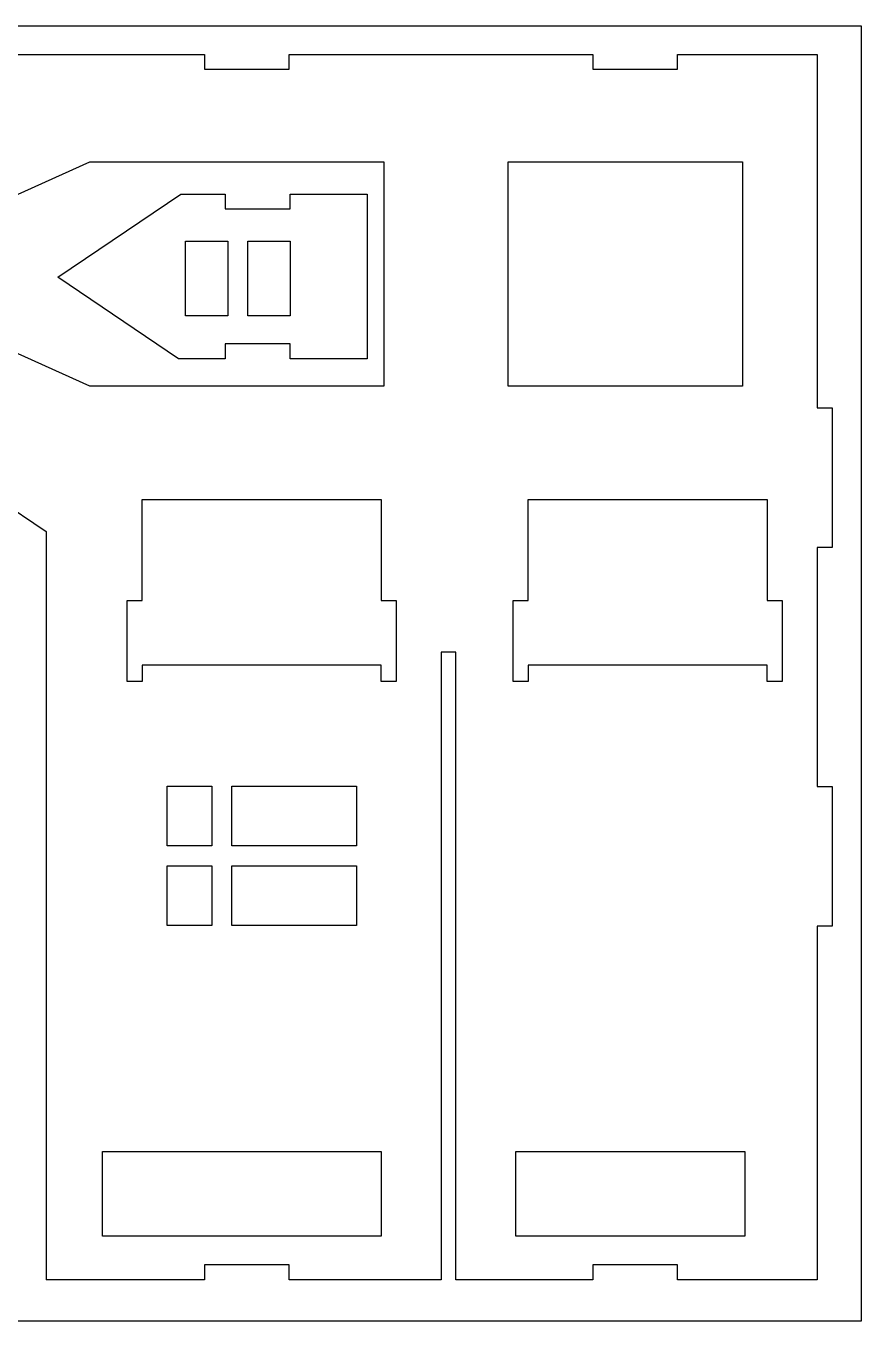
# Model space of a CAD drawing. Extents: x -7719 to 7719, y -4868 to 4868.
# Drawn here: x 5704 to 7719, y -4868 to -1743 of the extents above; entities that cross this region are included whole.
import ezdxf

# ---------------------------------------------------------------- set-up
doc = ezdxf.new("R2010")
doc.units = 0
doc.header["$MEASUREMENT"] = 0
doc.layers.get('0').update_dxf_attribs({"linetype": 'CONTINUOUS'})

msp = doc.modelspace()

# ---------------------------------------------------------------- linework, layer by layer
for p, q in [((2670.9, -1742.9), (7719.2, -1742.9)), ((7719.2, -1742.9), (7719.2, -4868)), ((5654.8, -1811.6), (6134.3, -1811.6)), ((6134.3, -1811.6), (6134.3, -1847.6)), ((6338.6, -1811.6), (7071.8, -1811.6)), ((6338.6, -1847.6), (6338.6, -1811.6)), ((7071.8, -1811.6), (7071.8, -1847.6)), ((7276.1, -1811.6), (7612.9, -1811.6)), ((7276.1, -1847.6), (7276.1, -1811.6)), ((7612.9, -1811.6), (7612.9, -2664.6)), ((6134.3, -1847.6), (6338.6, -1847.6)), ((7071.8, -1847.6), (7276.1, -1847.6)), ((5294.6, -2323.5), (5858, -2071.1)), ((5858, -2071.1), (6567.2, -2071.1)), ((6567.2, -2071.1), (6567.2, -2612)), ((6867.7, -2612), (6867.7, -2071.1)), ((6867.7, -2071.1), (7432.6, -2071.1)), ((7432.6, -2071.1), (7432.6, -2612)), ((5780.7, -2349.4), (6077.5, -2149.2)), ((6077.5, -2149.2), (6184.8, -2149.2)), ((6184.8, -2149.2), (6184.8, -2183.9)), ((6341.1, -2149.2), (6527.4, -2149.2)), ((6341.1, -2183.9), (6341.1, -2149.2)), ((6527.4, -2149.2), (6527.4, -2545.9)), ((6184.8, -2183.9), (6341.1, -2183.9)), ((6088.6, -2262.1), (6190.8, -2262.1)), ((6088.6, -2442.4), (6088.6, -2262.1)), ((6190.8, -2262.1), (6190.8, -2442.4)), ((6238.9, -2442.4), (6238.9, -2262.1)), ((6238.9, -2262.1), (6341.1, -2262.1)), ((6341.1, -2262.1), (6341.1, -2442.4)), ((5858, -2612), (5294.6, -2359.5)), ((6072.1, -2545.9), (5780.7, -2349.4)), ((6190.8, -2442.4), (6088.6, -2442.4)), ((6341.1, -2442.4), (6238.9, -2442.4)), ((6184.8, -2509.8), (6184.8, -2545.9)), ((6341.1, -2509.8), (6184.8, -2509.8)), ((6341.1, -2545.9), (6341.1, -2509.8)), ((6184.8, -2545.9), (6072.1, -2545.9)), ((6527.4, -2545.9), (6341.1, -2545.9)), ((6567.2, -2612), (5858, -2612)), ((7432.6, -2612), (6867.7, -2612)), ((7612.9, -2664.6), (7649, -2664.6)), ((7649, -2664.6), (7649, -3001.2)), ((5436.6, -2750), (5752.3, -2963.1)), ((5984.2, -3129.2), (5984.2, -2885.8)), ((5984.2, -2885.8), (6561.2, -2885.8)), ((6561.2, -2885.8), (6561.2, -3129.2)), ((6915.8, -3129.2), (6915.8, -2885.8)), ((6915.8, -2885.8), (7492.7, -2885.8)), ((7492.7, -2885.8), (7492.7, -3129.2)), ((5752.3, -2963.1), (5752.3, -4768.4)), ((7649, -3001.2), (7612.9, -3001.2)), ((7612.9, -3001.2), (7612.9, -3578.1)), ((5948.2, -3324.5), (5948.2, -3129.2)), ((5948.2, -3129.2), (5984.2, -3129.2)), ((6561.2, -3129.2), (6597.2, -3129.2)), ((6597.2, -3129.2), (6597.2, -3324.5)), ((6879.7, -3324.5), (6879.7, -3129.2)), ((6879.7, -3129.2), (6915.8, -3129.2)), ((7492.7, -3129.2), (7528.8, -3129.2)), ((7528.8, -3129.2), (7528.8, -3324.5)), ((6705.4, -3253.9), (6705.4, -4768.4)), ((6741.5, -3253.9), (6705.4, -3253.9)), ((6741.5, -4768.4), (6741.5, -3253.9)), ((6561.2, -3285.4), (5984.2, -3285.4)), ((5984.2, -3285.4), (5984.2, -3324.5)), ((6561.2, -3324.5), (6561.2, -3285.4)), ((7492.7, -3285.4), (6915.8, -3285.4)), ((6915.8, -3285.4), (6915.8, -3324.5)), ((7492.7, -3324.5), (7492.7, -3285.4)), ((5984.2, -3324.5), (5948.2, -3324.5)), ((6597.2, -3324.5), (6561.2, -3324.5)), ((6915.8, -3324.5), (6879.7, -3324.5)), ((7528.8, -3324.5), (7492.7, -3324.5)), ((6044.3, -3721.3), (6044.3, -3577.1)), ((6044.3, -3577.1), (6152.5, -3577.1)), ((6152.5, -3577.1), (6152.5, -3721.3)), ((6200.6, -3721.3), (6200.6, -3577.1)), ((6200.6, -3577.1), (6501.1, -3577.1)), ((6501.1, -3577.1), (6501.1, -3721.3)), ((7612.9, -3578.1), (7649, -3578.1)), ((7649, -3578.1), (7649, -3914.7)), ((6152.5, -3721.3), (6044.3, -3721.3)), ((6501.1, -3721.3), (6200.6, -3721.3)), ((6044.3, -3913.6), (6044.3, -3769.4)), ((6044.3, -3769.4), (6152.5, -3769.4)), ((6152.5, -3769.4), (6152.5, -3913.6)), ((6200.6, -3913.6), (6200.6, -3769.4)), ((6200.6, -3769.4), (6501.1, -3769.4)), ((6501.1, -3769.4), (6501.1, -3913.6)), ((6152.5, -3913.6), (6044.3, -3913.6)), ((6501.1, -3913.6), (6200.6, -3913.6)), ((7612.9, -3914.7), (7612.9, -4768.4)), ((7649, -3914.7), (7612.9, -3914.7)), ((5888.1, -4663.1), (5888.1, -4458.8)), ((5888.1, -4458.8), (6561.2, -4458.8)), ((6561.2, -4458.8), (6561.2, -4663.1)), ((6885.7, -4663.1), (6885.7, -4458.8)), ((6885.7, -4458.8), (7438.6, -4458.8)), ((7438.6, -4458.8), (7438.6, -4663.1)), ((6561.2, -4663.1), (5888.1, -4663.1)), ((7438.6, -4663.1), (6885.7, -4663.1)), ((6134.3, -4732.4), (6134.3, -4768.4)), ((6338.6, -4732.4), (6134.3, -4732.4)), ((6338.6, -4768.4), (6338.6, -4732.4)), ((7071.8, -4732.4), (7071.8, -4768.4)), ((7276.1, -4732.4), (7071.8, -4732.4)), ((7276.1, -4768.4), (7276.1, -4732.4)), ((6134.3, -4768.4), (5752.3, -4768.4)), ((6705.4, -4768.4), (6338.6, -4768.4)), ((7071.8, -4768.4), (6741.5, -4768.4)), ((7612.9, -4768.4), (7276.1, -4768.4)), ((7719.2, -4868), (2670.9, -4868))]:
    msp.add_line(p, q)

doc.saveas('drawing.dxf')
